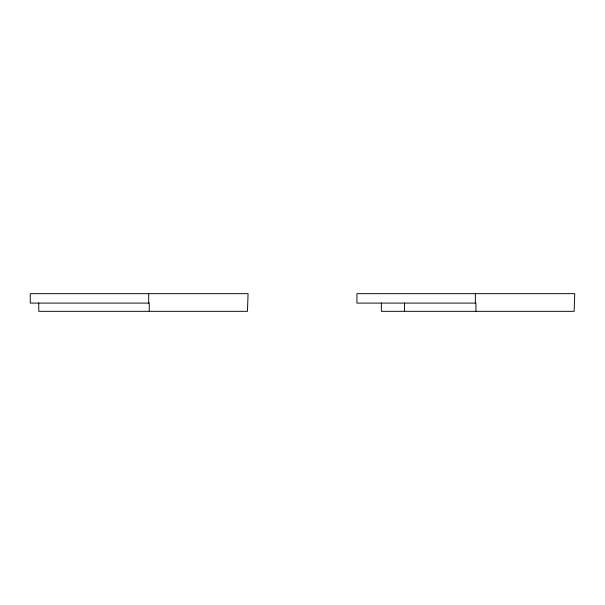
<?xml version="1.0" encoding="UTF-8"?>
<svg xmlns="http://www.w3.org/2000/svg" width="605" height="605" viewBox="0 0 605 605"><rect width="100%" height="100%" fill="white"/><g stroke="black" fill="none" stroke-linecap="round" stroke-linejoin="round"><path stroke-width="0.91" d="M475.916 311.325L475.916 303.09L356.92 303.09L356.92 293.675L574.75 293.675L574.137 311.325L381.369 311.325L381.369 303.09M475.371 293.675L475.371 303.09M404.518 303.09L404.518 311.325M149.246 311.325L149.246 303.09L30.25 303.09L30.25 293.675L248.08 293.675L247.468 311.325L38.765 311.325L38.765 303.09M148.701 293.675L148.701 303.09"/></g></svg>
